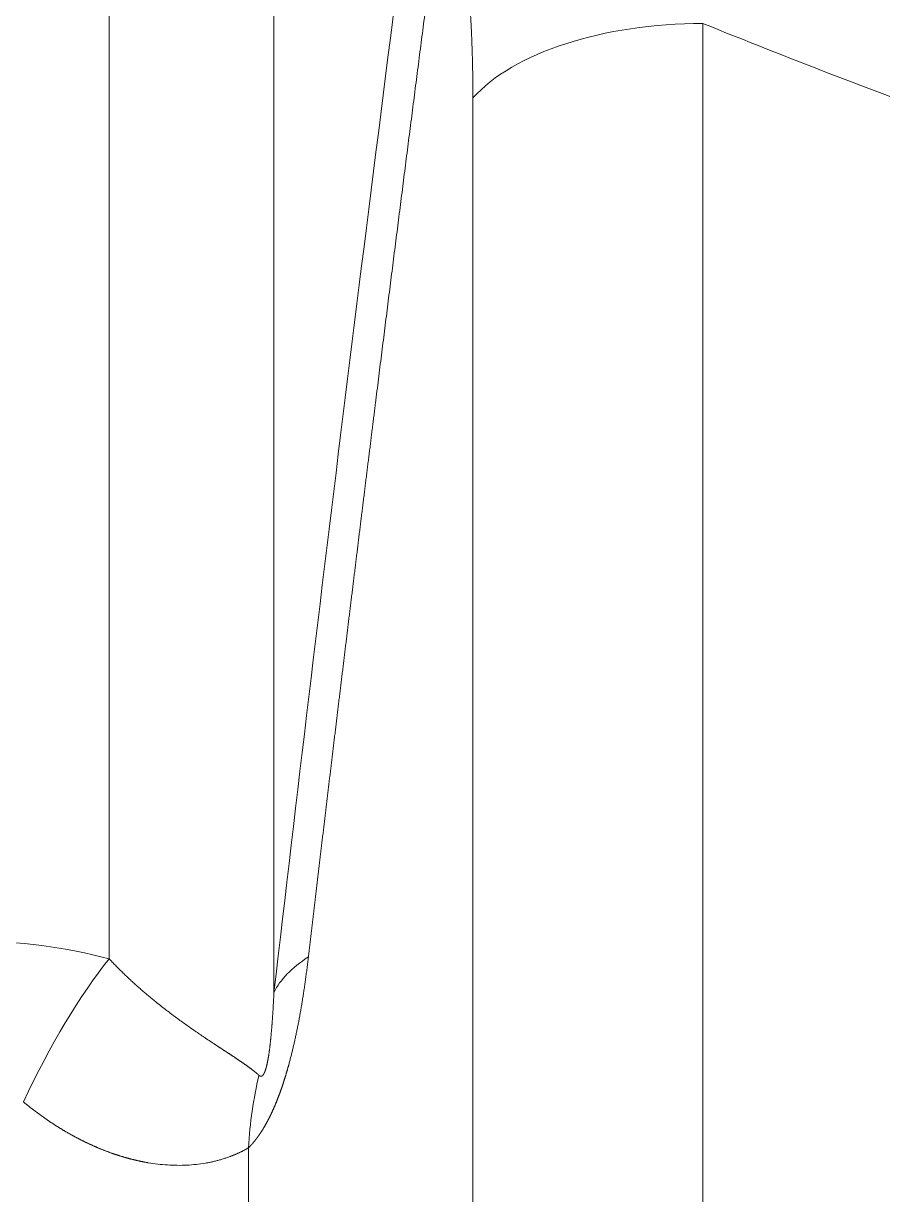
# Model space of a CAD drawing. Header units: millimetres. Extents: x 4664 to 8864, y -38 to 2932.
# Drawn here: x 8175.2 to 8179.66, y 2172.46 to 2178.55 of the extents above; entities that cross this region are included whole.
import ezdxf

# ---------------------------------------------------------------- set-up
doc = ezdxf.new("R2010")
doc.units = ezdxf.units.MM

msp = doc.modelspace()

# ---------------------------------------------------------------- linework, layer by layer
at = {"lineweight": 5}
for p, q in [((8175.6428, 2186.1942), (8175.6428, 2173.688)), ((8176.4988, 2173.5136), (8176.4988, 2182.7664)), ((8178.7267, 2178.5454), (8178.7267, 2157.2276)), ((8177.532, 2178.1583), (8177.532, 2157.6393)), ((8176.3668, 2172.7067), (8176.3668, 2154.3043))]:
    msp.add_line(p, q, dxfattribs=at)
at = {"lineweight": 5, "extrusion": (0, 0, -1)}
for centre, major_axis, ratio, start_param, end_param in [((8185.1083, 2195.3371), (8.8397, 54.288), 0.099808, 4.282503, 4.405157), ((8178.7267, 2177.896), (1.3059, 0), 0.497219, 3.557424, 4.712389), ((8175.6428, 2171.5485), (0.6646, 2.5259), 0.341532, 5.205886, 5.626781), ((8179.0669, 2173.1237), (-2.5944, 0.3015), 0.315798, 0.11039, 0.365226), ((8178.7561, 2172.124), (-1.8427, 1.851), 0.824618, 5.645584, 5.811601)]:
    msp.add_ellipse(centre, major_axis=major_axis, ratio=ratio, start_param=start_param, end_param=end_param, dxfattribs=at)
at = {"lineweight": 5}
for points, knots in [([(8189.6858, 2178.2168), (8189.2342, 2178.2728), (8188.7797, 2178.3389), (8187.866, 2178.4926), (8187.4068, 2178.58), (8186.4851, 2178.7769), (8186.0225, 2178.8863), (8185.3269, 2179.0675), (8185.0947, 2179.1308), (8184.7462, 2179.23), (8184.5719, 2179.2806), (8184.3684, 2179.3416), (8184.2667, 2179.3726), (8184.2158, 2179.3882), (8184.1903, 2179.3961), (8184.1776, 2179.4), (8184.1713, 2179.4019), (8184.1681, 2179.4029), (8184.1665, 2179.4034), (8184.1657, 2179.4037), (8184.1653, 2179.4038), (8184.1651, 2179.4038), (8184.165, 2179.4039), (8184.165, 2179.4039), (8184.1649, 2179.4039), (8183.7524, 2179.5314), (8183.3348, 2179.6696), (8182.4903, 2179.9687), (8182.0636, 2180.1297), (8181.2026, 2180.4758), (8180.7683, 2180.661), (8179.8939, 2181.057), (8179.4537, 2181.2678), (8179.0116, 2181.492)], [0, 0, 0, 0, 0.125, 0.125, 0.25, 0.25, 0.375, 0.375, 0.4375, 0.4375, 0.46875, 0.484375, 0.492187, 0.496094, 0.498047, 0.499023, 0.499512, 0.499756, 0.499878, 0.499939, 0.499969, 0.499985, 0.499992, 0.499992, 0.5, 0.5, 0.625, 0.625, 0.75, 0.75, 0.875, 0.875, 1, 1, 1, 1]), ([(8176.6776, 2173.6979), (8176.6788, 2173.7077), (8176.6811, 2173.7272), (8176.6845, 2173.7565), (8176.688, 2173.7859), (8176.6915, 2173.8153), (8176.6949, 2173.8446), (8176.6984, 2173.874), (8176.7019, 2173.9034), (8176.7053, 2173.9329), (8176.7088, 2173.9623), (8176.7123, 2173.9917), (8176.7158, 2174.0212), (8176.7193, 2174.0507), (8176.7228, 2174.0802), (8176.7263, 2174.1097), (8176.7298, 2174.1392), (8176.7333, 2174.1687), (8176.7368, 2174.1982), (8176.7403, 2174.2278), (8176.7438, 2174.2574), (8176.7474, 2174.2869), (8176.7509, 2174.3165), (8176.7544, 2174.3461), (8176.7579, 2174.3758), (8176.7615, 2174.4054), (8176.765, 2174.4351), (8176.7686, 2174.4647), (8176.7721, 2174.4944), (8176.7757, 2174.5241), (8176.7792, 2174.5538), (8176.7828, 2174.5835), (8176.7863, 2174.6132), (8176.7899, 2174.643), (8176.7935, 2174.6727), (8176.7971, 2174.7025), (8176.8006, 2174.7323), (8176.8042, 2174.7621), (8176.8078, 2174.7919), (8176.8114, 2174.8217), (8176.815, 2174.8515), (8176.8186, 2174.8814), (8176.8222, 2174.9113), (8176.8258, 2174.9411), (8176.8294, 2174.971), (8176.833, 2175.0009), (8176.8366, 2175.0308), (8176.8402, 2175.0608), (8176.8439, 2175.0907), (8176.8475, 2175.1207), (8176.8511, 2175.1506), (8176.8548, 2175.1806), (8176.8584, 2175.2106), (8176.862, 2175.2406), (8176.8657, 2175.2706), (8176.8693, 2175.3007), (8176.873, 2175.3307), (8176.8767, 2175.3608), (8176.8803, 2175.3908), (8176.884, 2175.4209), (8176.8876, 2175.451), (8176.8913, 2175.4811), (8176.895, 2175.5113), (8176.8987, 2175.5414), (8176.9024, 2175.5715), (8176.906, 2175.6017), (8176.9097, 2175.6319), (8176.9134, 2175.6621), (8176.9171, 2175.6923), (8176.9208, 2175.7225), (8176.9245, 2175.7527), (8176.9283, 2175.783), (8176.932, 2175.8132), (8176.9357, 2175.8435), (8176.9394, 2175.8738), (8176.9431, 2175.9041), (8176.9469, 2175.9344), (8176.9506, 2175.9647), (8176.9543, 2175.995), (8176.9581, 2176.0254), (8176.9618, 2176.0557), (8176.9656, 2176.0861), (8176.9693, 2176.1165), (8176.9731, 2176.1469), (8176.9768, 2176.1773), (8176.9806, 2176.2077), (8176.9844, 2176.2381), (8176.9881, 2176.2686), (8176.9919, 2176.299), (8176.9957, 2176.3295), (8176.9995, 2176.36), (8177.0033, 2176.3905), (8177.007, 2176.421), (8177.0108, 2176.4515), (8177.0146, 2176.482), (8177.0184, 2176.5126), (8177.0222, 2176.5431), (8177.0274, 2176.5842), (8177.0338, 2176.6357), (8177.0415, 2176.6978), (8177.0493, 2176.7599), (8177.0571, 2176.8221), (8177.0649, 2176.8844), (8177.0727, 2176.9467), (8177.0805, 2177.0091), (8177.0884, 2177.0715), (8177.0962, 2177.134), (8177.1041, 2177.1966), (8177.112, 2177.2593), (8177.12, 2177.322), (8177.1279, 2177.3848), (8177.1358, 2177.4476), (8177.1438, 2177.5105), (8177.1518, 2177.5735), (8177.1598, 2177.6365), (8177.1678, 2177.6996), (8177.1759, 2177.7628), (8177.1839, 2177.826), (8177.192, 2177.8893), (8177.2001, 2177.9527), (8177.2082, 2178.0161), (8177.2163, 2178.0795), (8177.2245, 2178.1431), (8177.2326, 2178.2067), (8177.2408, 2178.2704), (8177.249, 2178.3341), (8177.2572, 2178.3979), (8177.2655, 2178.4617), (8177.2737, 2178.5257), (8177.282, 2178.5897), (8177.2903, 2178.6537), (8177.2986, 2178.7178), (8177.3069, 2178.782), (8177.3152, 2178.8462), (8177.3236, 2178.9105), (8177.3319, 2178.9748), (8177.3403, 2179.0393), (8177.3487, 2179.1037), (8177.3572, 2179.1683), (8177.3656, 2179.2329), (8177.3741, 2179.2975), (8177.3825, 2179.3622), (8177.391, 2179.427), (8177.3967, 2179.4702), (8177.3995, 2179.4919)], [0, 0, 0, 0, 0.005143, 0.010288, 0.015434, 0.020581, 0.02573, 0.03088, 0.036031, 0.041184, 0.046339, 0.051494, 0.056651, 0.06181, 0.06697, 0.072131, 0.077294, 0.082458, 0.087623, 0.09279, 0.097958, 0.103128, 0.108299, 0.113472, 0.118645, 0.123821, 0.128997, 0.134175, 0.139354, 0.144535, 0.149717, 0.154901, 0.160086, 0.165272, 0.17046, 0.175649, 0.180839, 0.186031, 0.191224, 0.196419, 0.201615, 0.206812, 0.212011, 0.217211, 0.222412, 0.227615, 0.232819, 0.238025, 0.243232, 0.24844, 0.25365, 0.258861, 0.264073, 0.269287, 0.274502, 0.279719, 0.284937, 0.290156, 0.295377, 0.300599, 0.305822, 0.311047, 0.316273, 0.3215, 0.326729, 0.331959, 0.337191, 0.342424, 0.347658, 0.352894, 0.358131, 0.363369, 0.368609, 0.37385, 0.379093, 0.384336, 0.389582, 0.394828, 0.400076, 0.405325, 0.410576, 0.415828, 0.421081, 0.426336, 0.431592, 0.436849, 0.442108, 0.447368, 0.452629, 0.457892, 0.463156, 0.468422, 0.473688, 0.478956, 0.484226, 0.489497, 0.494769, 0.500042, 0.510734, 0.521434, 0.532141, 0.542857, 0.55358, 0.564312, 0.575051, 0.585798, 0.596553, 0.607317, 0.618088, 0.628867, 0.639653, 0.650448, 0.661251, 0.672061, 0.682879, 0.693706, 0.70454, 0.715381, 0.726231, 0.737089, 0.747954, 0.758827, 0.769708, 0.780597, 0.791494, 0.802398, 0.81331, 0.82423, 0.835158, 0.846093, 0.857036, 0.867987, 0.878946, 0.889912, 0.900886, 0.911868, 0.922858, 0.933855, 0.94486, 0.955873, 0.966893, 0.977921, 0.988957, 1, 1, 1, 1]), ([(8177.3995, 2179.4919), (8177.4001, 2179.4893), (8177.4012, 2179.4843), (8177.4028, 2179.4768), (8177.4044, 2179.4692), (8177.406, 2179.4616), (8177.4076, 2179.4541), (8177.4092, 2179.4465), (8177.4108, 2179.4389), (8177.4124, 2179.4313), (8177.4139, 2179.4237), (8177.4155, 2179.416), (8177.417, 2179.4084), (8177.4185, 2179.4008), (8177.4201, 2179.3931), (8177.4216, 2179.3855), (8177.4231, 2179.3778), (8177.4246, 2179.3701), (8177.426, 2179.3624), (8177.4275, 2179.3548), (8177.429, 2179.3471), (8177.4304, 2179.3393), (8177.4318, 2179.3316), (8177.4333, 2179.3239), (8177.4347, 2179.3162), (8177.4361, 2179.3084), (8177.4375, 2179.3007), (8177.4389, 2179.2929), (8177.4402, 2179.2851), (8177.4416, 2179.2773), (8177.443, 2179.2695), (8177.4443, 2179.2617), (8177.4456, 2179.2539), (8177.447, 2179.2461), (8177.4483, 2179.2383), (8177.4496, 2179.2305), (8177.4509, 2179.2226), (8177.4522, 2179.2148), (8177.4534, 2179.2069), (8177.4547, 2179.199), (8177.4559, 2179.1911), (8177.4572, 2179.1832), (8177.4584, 2179.1753), (8177.4596, 2179.1674), (8177.4609, 2179.1595), (8177.4621, 2179.1516), (8177.4633, 2179.1436), (8177.4644, 2179.1357), (8177.4656, 2179.1277), (8177.4668, 2179.1198), (8177.4679, 2179.1118), (8177.4691, 2179.1038), (8177.4702, 2179.0958), (8177.4713, 2179.0878), (8177.4724, 2179.0798), (8177.4735, 2179.0718), (8177.4746, 2179.0638), (8177.4757, 2179.0557), (8177.4767, 2179.0477), (8177.4778, 2179.0396), (8177.4789, 2179.0316), (8177.4799, 2179.0235), (8177.4809, 2179.0154), (8177.4819, 2179.0073), (8177.4829, 2178.9992), (8177.4839, 2178.9911), (8177.4849, 2178.983), (8177.4859, 2178.9748), (8177.4869, 2178.9667), (8177.4878, 2178.9585), (8177.4888, 2178.9504), (8177.4897, 2178.9422), (8177.4906, 2178.934), (8177.4915, 2178.9258), (8177.4925, 2178.9176), (8177.4933, 2178.9094), (8177.4942, 2178.9012), (8177.4951, 2178.893), (8177.496, 2178.8848), (8177.4968, 2178.8765), (8177.4977, 2178.8683), (8177.4985, 2178.86), (8177.4993, 2178.8517), (8177.5001, 2178.8434), (8177.5009, 2178.8352), (8177.5017, 2178.8268), (8177.5025, 2178.8185), (8177.5033, 2178.8102), (8177.504, 2178.8019), (8177.5048, 2178.7935), (8177.5055, 2178.7852), (8177.5063, 2178.7768), (8177.507, 2178.7685), (8177.5077, 2178.7601), (8177.5084, 2178.7517), (8177.5091, 2178.7433), (8177.5098, 2178.7349), (8177.5104, 2178.7265), (8177.5111, 2178.7181), (8177.5118, 2178.7096), (8177.5124, 2178.7012), (8177.513, 2178.6927), (8177.5136, 2178.6843), (8177.5142, 2178.6758), (8177.5148, 2178.6673), (8177.5154, 2178.6588), (8177.516, 2178.6503), (8177.5166, 2178.6418), (8177.5171, 2178.6333), (8177.5177, 2178.6247), (8177.5182, 2178.6162), (8177.5187, 2178.6076), (8177.5193, 2178.5991), (8177.5198, 2178.5905), (8177.5203, 2178.5819), (8177.5207, 2178.5733), (8177.5212, 2178.5647), (8177.5217, 2178.5561), (8177.5221, 2178.5475), (8177.5226, 2178.5389), (8177.523, 2178.5302), (8177.5234, 2178.5216), (8177.5239, 2178.5129), (8177.5243, 2178.5042), (8177.5247, 2178.4956), (8177.525, 2178.4869), (8177.5254, 2178.4782), (8177.5258, 2178.4695), (8177.5261, 2178.4607), (8177.5265, 2178.452), (8177.5268, 2178.4433), (8177.5271, 2178.4345), (8177.5274, 2178.4258), (8177.5277, 2178.417), (8177.528, 2178.4082), (8177.5283, 2178.3994), (8177.5286, 2178.3906), (8177.5288, 2178.3818), (8177.5291, 2178.373), (8177.5293, 2178.3642), (8177.5296, 2178.3553), (8177.5298, 2178.3465), (8177.53, 2178.3376), (8177.5302, 2178.3288), (8177.5304, 2178.3199), (8177.5306, 2178.311), (8177.5307, 2178.3021), (8177.5309, 2178.2932), (8177.531, 2178.2843), (8177.5312, 2178.2753), (8177.5313, 2178.2664), (8177.5314, 2178.2574), (8177.5315, 2178.2485), (8177.5316, 2178.2395), (8177.5317, 2178.2305), (8177.5318, 2178.2215), (8177.5319, 2178.2125), (8177.5319, 2178.2035), (8177.532, 2178.1945), (8177.532, 2178.1855), (8177.532, 2178.1764), (8177.532, 2178.1674), (8177.532, 2178.1613), (8177.532, 2178.1583)], [0, 0, 0, 0, 0.006543, 0.013081, 0.019612, 0.026138, 0.032658, 0.039173, 0.045681, 0.052184, 0.058681, 0.065173, 0.071659, 0.07814, 0.084615, 0.091084, 0.097549, 0.104007, 0.11046, 0.116908, 0.123351, 0.129788, 0.13622, 0.142647, 0.149068, 0.155484, 0.161895, 0.168301, 0.174702, 0.181098, 0.187489, 0.193875, 0.200256, 0.206631, 0.213002, 0.219369, 0.22573, 0.232086, 0.238438, 0.244785, 0.251127, 0.257465, 0.263797, 0.270126, 0.276449, 0.282768, 0.289083, 0.295393, 0.301699, 0.308, 0.314297, 0.320589, 0.326877, 0.333161, 0.339441, 0.345716, 0.351987, 0.358254, 0.364517, 0.370776, 0.37703, 0.383281, 0.389528, 0.39577, 0.402009, 0.408244, 0.414475, 0.420702, 0.426926, 0.433145, 0.439361, 0.445573, 0.451782, 0.457987, 0.464188, 0.470386, 0.47658, 0.482771, 0.488958, 0.495142, 0.501323, 0.5075, 0.513674, 0.519845, 0.526012, 0.532176, 0.538337, 0.544495, 0.55065, 0.556801, 0.56295, 0.569095, 0.575238, 0.581378, 0.587515, 0.593649, 0.59978, 0.605908, 0.612034, 0.618157, 0.624277, 0.630394, 0.636509, 0.642622, 0.648731, 0.654839, 0.660944, 0.667046, 0.673146, 0.679244, 0.685339, 0.691432, 0.697523, 0.703612, 0.709698, 0.715782, 0.721864, 0.727945, 0.734023, 0.740099, 0.746173, 0.752245, 0.758315, 0.764384, 0.77045, 0.776515, 0.782578, 0.78864, 0.794699, 0.800757, 0.806814, 0.812869, 0.818922, 0.824974, 0.831025, 0.837074, 0.843121, 0.849168, 0.855213, 0.861257, 0.867299, 0.873341, 0.879381, 0.88542, 0.891458, 0.897495, 0.903531, 0.909566, 0.9156, 0.921633, 0.927665, 0.933697, 0.939728, 0.945758, 0.951787, 0.957816, 0.963843, 0.969871, 0.975898, 0.981924, 0.98795, 0.993975, 1, 1, 1, 1]), ([(8178.7267, 2178.5454), (8179.1632, 2178.3681), (8180.0397, 2178.0302), (8181.3647, 2177.5727), (8182.2548, 2177.3003), (8182.925, 2177.108), (8183.1488, 2177.0459), (8183.4851, 2176.9558), (8183.6535, 2176.9115), (8183.8501, 2176.8611), (8183.9486, 2176.8362), (8183.9978, 2176.8239), (8184.0224, 2176.8177), (8184.0347, 2176.8147), (8184.0409, 2176.8131), (8184.0439, 2176.8124), (8184.0455, 2176.812), (8184.0461, 2176.8118), (8184.0466, 2176.8117), (8184.0468, 2176.8116), (8184.506, 2176.6972), (8185.4255, 2176.4855), (8186.81, 2176.2186), (8188.1994, 2176.0018), (8189.1291, 2175.8906), (8189.5948, 2175.8432)], [0, 0, 0, 0, 0.125, 0.25, 0.375, 0.375, 0.4375, 0.4375, 0.46875, 0.484375, 0.492188, 0.496094, 0.498047, 0.499023, 0.499512, 0.499756, 0.499878, 0.499939, 0.499939, 0.5, 0.5, 0.625, 0.75, 0.875, 1, 1, 1, 1]), ([(8175.6428, 2173.688), (8175.4179, 2173.7472), (8175.1744, 2173.7808), (8174.6856, 2173.7808), (8174.4426, 2173.7471), (8174.2179, 2173.688)], [0, 0, 0, 0, 0.5, 0.5, 1, 1, 1, 1]), ([(8176.4211, 2173.0826), (8176.4205, 2173.0831), (8176.4193, 2173.0842), (8176.4175, 2173.0859), (8176.4156, 2173.0875), (8176.4137, 2173.0892), (8176.4118, 2173.0909), (8176.4098, 2173.0926), (8176.4078, 2173.0943), (8176.4058, 2173.096), (8176.4037, 2173.0978), (8176.4016, 2173.0995), (8176.3995, 2173.1013), (8176.3973, 2173.1031), (8176.3951, 2173.1049), (8176.3928, 2173.1067), (8176.3905, 2173.1085), (8176.3882, 2173.1103), (8176.3858, 2173.1122), (8176.3834, 2173.1141), (8176.3809, 2173.1159), (8176.3784, 2173.1179), (8176.3759, 2173.1198), (8176.3733, 2173.1217), (8176.3707, 2173.1237), (8176.368, 2173.1256), (8176.3653, 2173.1276), (8176.3625, 2173.1297), (8176.3597, 2173.1317), (8176.3569, 2173.1337), (8176.354, 2173.1358), (8176.351, 2173.1379), (8176.348, 2173.14), (8176.345, 2173.1422), (8176.3419, 2173.1443), (8176.3388, 2173.1465), (8176.3356, 2173.1487), (8176.3324, 2173.1509), (8176.3291, 2173.1532), (8176.3258, 2173.1555), (8176.3224, 2173.1578), (8176.319, 2173.1601), (8176.3155, 2173.1625), (8176.312, 2173.1648), (8176.3084, 2173.1672), (8176.3048, 2173.1697), (8176.3011, 2173.1721), (8176.2974, 2173.1746), (8176.2936, 2173.1772), (8176.2897, 2173.1797), (8176.2858, 2173.1823), (8176.2819, 2173.1849), (8176.2779, 2173.1875), (8176.2738, 2173.1902), (8176.2697, 2173.1929), (8176.2655, 2173.1957), (8176.2613, 2173.1984), (8176.257, 2173.2012), (8176.2527, 2173.2041), (8176.2483, 2173.207), (8176.2438, 2173.2099), (8176.2393, 2173.2128), (8176.2348, 2173.2158), (8176.2301, 2173.2189), (8176.2254, 2173.2219), (8176.2207, 2173.225), (8176.2159, 2173.2282), (8176.211, 2173.2314), (8176.2061, 2173.2346), (8176.2011, 2173.2379), (8176.1961, 2173.2412), (8176.1909, 2173.2445), (8176.1858, 2173.2479), (8176.1805, 2173.2514), (8176.1752, 2173.2549), (8176.1699, 2173.2584), (8176.1645, 2173.262), (8176.159, 2173.2657), (8176.1535, 2173.2694), (8176.1479, 2173.2731), (8176.1422, 2173.2769), (8176.1365, 2173.2807), (8176.1307, 2173.2846), (8176.1248, 2173.2886), (8176.1189, 2173.2926), (8176.1129, 2173.2966), (8176.1012, 2173.3046), (8176.0836, 2173.3167), (8176.0598, 2173.3333), (8176.0356, 2173.3505), (8176.0109, 2173.3682), (8175.986, 2173.3866), (8175.9607, 2173.4056), (8175.935, 2173.4252), (8175.9091, 2173.4454), (8175.8889, 2173.4615), (8175.8746, 2173.4731), (8175.8662, 2173.4799), (8175.8578, 2173.4868), (8175.8495, 2173.4937), (8175.8411, 2173.5007), (8175.8328, 2173.5078), (8175.8244, 2173.5149), (8175.8161, 2173.5222), (8175.8077, 2173.5294), (8175.7994, 2173.5368), (8175.791, 2173.5442), (8175.7827, 2173.5516), (8175.7744, 2173.5592), (8175.7661, 2173.5668), (8175.7578, 2173.5744), (8175.7495, 2173.5821), (8175.7412, 2173.5899), (8175.7329, 2173.5978), (8175.7246, 2173.6057), (8175.7164, 2173.6136), (8175.7081, 2173.6217), (8175.6999, 2173.6297), (8175.6917, 2173.6379), (8175.6835, 2173.6461), (8175.6753, 2173.6544), (8175.6671, 2173.6627), (8175.659, 2173.6711), (8175.6509, 2173.6795), (8175.6455, 2173.6852), (8175.6428, 2173.688)], [0, 0, 0, 0, 0.004458, 0.00895, 0.013476, 0.018036, 0.02263, 0.027257, 0.031919, 0.036614, 0.041343, 0.046106, 0.050902, 0.055733, 0.060597, 0.065496, 0.070428, 0.075394, 0.080394, 0.085428, 0.090496, 0.095597, 0.100733, 0.105902, 0.111106, 0.116343, 0.121614, 0.126919, 0.132258, 0.137631, 0.143038, 0.148478, 0.153953, 0.159462, 0.165004, 0.17058, 0.176191, 0.181835, 0.187513, 0.193225, 0.198971, 0.204751, 0.210565, 0.216413, 0.222295, 0.228211, 0.23416, 0.240144, 0.246162, 0.252213, 0.258299, 0.264418, 0.270572, 0.276759, 0.282981, 0.289236, 0.295525, 0.301848, 0.308206, 0.314597, 0.321022, 0.327481, 0.333974, 0.340501, 0.347062, 0.353657, 0.360286, 0.366949, 0.373646, 0.380377, 0.387142, 0.393941, 0.400774, 0.407641, 0.414542, 0.421477, 0.428446, 0.435449, 0.442485, 0.449556, 0.456661, 0.4638, 0.470973, 0.47818, 0.48542, 0.492695, 0.500004, 0.527882, 0.555727, 0.58354, 0.611321, 0.639069, 0.666785, 0.694469, 0.72212, 0.749739, 0.758495, 0.767243, 0.775981, 0.78471, 0.793431, 0.802142, 0.810844, 0.819536, 0.82822, 0.836895, 0.845561, 0.854217, 0.862865, 0.871504, 0.880133, 0.888754, 0.897365, 0.905967, 0.914561, 0.923145, 0.931721, 0.940287, 0.948844, 0.957393, 0.965932, 0.974463, 0.982984, 0.991497, 1, 1, 1, 1]), ([(8176.3668, 2172.7067), (8176.3674, 2172.7072), (8176.3684, 2172.7083), (8176.3699, 2172.7099), (8176.3715, 2172.7114), (8176.373, 2172.713), (8176.3746, 2172.7147), (8176.3761, 2172.7163), (8176.3776, 2172.7179), (8176.3792, 2172.7196), (8176.3807, 2172.7213), (8176.3822, 2172.7229), (8176.3837, 2172.7247), (8176.3853, 2172.7264), (8176.3868, 2172.7281), (8176.3883, 2172.7298), (8176.3898, 2172.7316), (8176.3913, 2172.7334), (8176.3928, 2172.7351), (8176.3943, 2172.7369), (8176.3958, 2172.7388), (8176.3973, 2172.7406), (8176.3988, 2172.7424), (8176.4003, 2172.7443), (8176.4017, 2172.7462), (8176.4032, 2172.748), (8176.4047, 2172.7499), (8176.4062, 2172.7518), (8176.4076, 2172.7538), (8176.4091, 2172.7557), (8176.4106, 2172.7577), (8176.412, 2172.7596), (8176.4135, 2172.7616), (8176.4149, 2172.7636), (8176.4164, 2172.7656), (8176.4178, 2172.7676), (8176.4193, 2172.7697), (8176.4207, 2172.7717), (8176.4222, 2172.7738), (8176.4236, 2172.7759), (8176.425, 2172.778), (8176.4265, 2172.7801), (8176.4279, 2172.7822), (8176.4293, 2172.7843), (8176.4307, 2172.7865), (8176.4321, 2172.7887), (8176.4335, 2172.7908), (8176.435, 2172.793), (8176.4364, 2172.7952), (8176.4378, 2172.7975), (8176.4392, 2172.7997), (8176.4406, 2172.8019), (8176.442, 2172.8042), (8176.4433, 2172.8065), (8176.4447, 2172.8088), (8176.4461, 2172.8111), (8176.4475, 2172.8134), (8176.4489, 2172.8157), (8176.4502, 2172.8181), (8176.4516, 2172.8204), (8176.453, 2172.8228), (8176.4544, 2172.8252), (8176.4557, 2172.8276), (8176.4571, 2172.83), (8176.4584, 2172.8324), (8176.4598, 2172.8349), (8176.4611, 2172.8373), (8176.4625, 2172.8398), (8176.4638, 2172.8423), (8176.4652, 2172.8448), (8176.4665, 2172.8473), (8176.4678, 2172.8498), (8176.4692, 2172.8524), (8176.4705, 2172.8549), (8176.4718, 2172.8575), (8176.4731, 2172.8601), (8176.4744, 2172.8627), (8176.4758, 2172.8653), (8176.4771, 2172.8679), (8176.4784, 2172.8706), (8176.4797, 2172.8732), (8176.481, 2172.8759), (8176.4823, 2172.8786), (8176.4836, 2172.8813), (8176.4849, 2172.884), (8176.4861, 2172.8867), (8176.4874, 2172.8894), (8176.4887, 2172.8922), (8176.49, 2172.895), (8176.4913, 2172.8977), (8176.4925, 2172.9005), (8176.4938, 2172.9033), (8176.4951, 2172.9062), (8176.4963, 2172.909), (8176.4976, 2172.9118), (8176.4989, 2172.9147), (8176.5001, 2172.9176), (8176.5014, 2172.9205), (8176.5026, 2172.9234), (8176.5038, 2172.9263), (8176.5051, 2172.9292), (8176.5063, 2172.9322), (8176.5076, 2172.9351), (8176.5088, 2172.9381), (8176.51, 2172.9411), (8176.5112, 2172.9441), (8176.5125, 2172.9471), (8176.5137, 2172.9502), (8176.5149, 2172.9532), (8176.5161, 2172.9563), (8176.5173, 2172.9593), (8176.5185, 2172.9624), (8176.5197, 2172.9655), (8176.5209, 2172.9686), (8176.5221, 2172.9718), (8176.5233, 2172.9749), (8176.5245, 2172.9781), (8176.5257, 2172.9812), (8176.5269, 2172.9844), (8176.5281, 2172.9876), (8176.5292, 2172.9908), (8176.5304, 2172.994), (8176.5316, 2172.9973), (8176.5327, 2173.0005), (8176.5339, 2173.0038), (8176.5351, 2173.0071), (8176.5362, 2173.0104), (8176.5374, 2173.0137), (8176.5385, 2173.017), (8176.5397, 2173.0203), (8176.5408, 2173.0237), (8176.542, 2173.0271), (8176.5431, 2173.0304), (8176.5442, 2173.0338), (8176.5454, 2173.0372), (8176.5465, 2173.0407), (8176.5476, 2173.0441), (8176.5487, 2173.0475), (8176.5499, 2173.051), (8176.551, 2173.0545), (8176.5521, 2173.058), (8176.5532, 2173.0615), (8176.5543, 2173.065), (8176.5554, 2173.0685), (8176.5565, 2173.0721), (8176.5576, 2173.0756), (8176.5587, 2173.0792), (8176.5598, 2173.0828), (8176.5609, 2173.0864), (8176.562, 2173.09), (8176.5631, 2173.0936), (8176.5641, 2173.0973), (8176.5652, 2173.1009), (8176.5663, 2173.1046), (8176.5673, 2173.1083), (8176.5684, 2173.112), (8176.5695, 2173.1157), (8176.5705, 2173.1194), (8176.5716, 2173.1232), (8176.5726, 2173.1269), (8176.5737, 2173.1307), (8176.5747, 2173.1345), (8176.5773, 2173.1437), (8176.5812, 2173.1584), (8176.5866, 2173.1788), (8176.5918, 2173.1994), (8176.5969, 2173.2203), (8176.6018, 2173.2415), (8176.6067, 2173.2628), (8176.6115, 2173.2845), (8176.6162, 2173.3064), (8176.6207, 2173.3285), (8176.6252, 2173.3509), (8176.6295, 2173.3736), (8176.6338, 2173.3965), (8176.6372, 2173.4157), (8176.6399, 2173.4314), (8176.6419, 2173.4434), (8176.6439, 2173.4555), (8176.6459, 2173.4677), (8176.6479, 2173.4801), (8176.6499, 2173.4927), (8176.6519, 2173.5053), (8176.6538, 2173.5182), (8176.6557, 2173.5311), (8176.6576, 2173.5442), (8176.6595, 2173.5575), (8176.6614, 2173.5709), (8176.6633, 2173.5844), (8176.6651, 2173.5981), (8176.667, 2173.612), (8176.6688, 2173.6259), (8176.6706, 2173.64), (8176.6724, 2173.6543), (8176.6742, 2173.6687), (8176.6759, 2173.6832), (8176.6771, 2173.693), (8176.6776, 2173.6979)], [0, 0, 0, 0, 0.003331, 0.006653, 0.009966, 0.013271, 0.016566, 0.019854, 0.023133, 0.026403, 0.029666, 0.03292, 0.036166, 0.039405, 0.042635, 0.045858, 0.049073, 0.052281, 0.055482, 0.058675, 0.061861, 0.065039, 0.068211, 0.071376, 0.074534, 0.077686, 0.080831, 0.08397, 0.087102, 0.090229, 0.093349, 0.096463, 0.099571, 0.102674, 0.105771, 0.108862, 0.111948, 0.115029, 0.118105, 0.121176, 0.124241, 0.127302, 0.130359, 0.133411, 0.136458, 0.139501, 0.14254, 0.145575, 0.148606, 0.151633, 0.154656, 0.157676, 0.160693, 0.163706, 0.166716, 0.169723, 0.172727, 0.175728, 0.178726, 0.181722, 0.184716, 0.187707, 0.190696, 0.193683, 0.196668, 0.199652, 0.202634, 0.205614, 0.208593, 0.21157, 0.214547, 0.217522, 0.220497, 0.223471, 0.226444, 0.229417, 0.23239, 0.235362, 0.238334, 0.241307, 0.244279, 0.247252, 0.250225, 0.253199, 0.256174, 0.259149, 0.262125, 0.265103, 0.268081, 0.271061, 0.274043, 0.277026, 0.280011, 0.282998, 0.285986, 0.288977, 0.29197, 0.294966, 0.297964, 0.300965, 0.303968, 0.306974, 0.309984, 0.312996, 0.316012, 0.319031, 0.322054, 0.32508, 0.32811, 0.331144, 0.334182, 0.337225, 0.340271, 0.343322, 0.346377, 0.349437, 0.352501, 0.355571, 0.358645, 0.361725, 0.36481, 0.3679, 0.370995, 0.374096, 0.377203, 0.380315, 0.383434, 0.386558, 0.389688, 0.392825, 0.395968, 0.399118, 0.402274, 0.405436, 0.408606, 0.411782, 0.414965, 0.418156, 0.421354, 0.424558, 0.427771, 0.430991, 0.434218, 0.437453, 0.440696, 0.443947, 0.447206, 0.450473, 0.453748, 0.457031, 0.460323, 0.463624, 0.466932, 0.47025, 0.473576, 0.476912, 0.480256, 0.483609, 0.486971, 0.490343, 0.493724, 0.497114, 0.500514, 0.518492, 0.536632, 0.554945, 0.573441, 0.592128, 0.611016, 0.630114, 0.649431, 0.668975, 0.688753, 0.708774, 0.729046, 0.749574, 0.760073, 0.77071, 0.781486, 0.792402, 0.803457, 0.814654, 0.825993, 0.837475, 0.8491, 0.860869, 0.872782, 0.884841, 0.897046, 0.909397, 0.921895, 0.934541, 0.947335, 0.960277, 0.973369, 0.986609, 1, 1, 1, 1]), ([(8176.4988, 2173.5136), (8176.4987, 2173.5109), (8176.4984, 2173.5056), (8176.498, 2173.4976), (8176.4976, 2173.4897), (8176.4972, 2173.4819), (8176.4968, 2173.4742), (8176.4964, 2173.4666), (8176.496, 2173.459), (8176.4956, 2173.4515), (8176.4952, 2173.4441), (8176.4948, 2173.4367), (8176.4943, 2173.4294), (8176.4939, 2173.4222), (8176.4934, 2173.4151), (8176.493, 2173.408), (8176.4926, 2173.401), (8176.4921, 2173.3941), (8176.4916, 2173.3873), (8176.4912, 2173.3805), (8176.4907, 2173.3739), (8176.4902, 2173.3672), (8176.4897, 2173.3607), (8176.4893, 2173.3542), (8176.4888, 2173.3479), (8176.4883, 2173.3415), (8176.4878, 2173.3353), (8176.4873, 2173.3291), (8176.4868, 2173.323), (8176.4863, 2173.317), (8176.4858, 2173.3111), (8176.4852, 2173.3052), (8176.4847, 2173.2994), (8176.4842, 2173.2937), (8176.4836, 2173.2881), (8176.4831, 2173.2825), (8176.4826, 2173.277), (8176.482, 2173.2716), (8176.4815, 2173.2663), (8176.4809, 2173.261), (8176.4803, 2173.2558), (8176.4798, 2173.2507), (8176.4792, 2173.2456), (8176.4786, 2173.2406), (8176.478, 2173.2358), (8176.4775, 2173.2309), (8176.4769, 2173.2262), (8176.4763, 2173.2215), (8176.4757, 2173.2169), (8176.4751, 2173.2124), (8176.4745, 2173.2079), (8176.4738, 2173.2036), (8176.4732, 2173.1993), (8176.4726, 2173.195), (8176.472, 2173.1909), (8176.4714, 2173.1868), (8176.4707, 2173.1828), (8176.4701, 2173.1789), (8176.4694, 2173.175), (8176.4688, 2173.1713), (8176.4681, 2173.1676), (8176.4675, 2173.1639), (8176.4668, 2173.1604), (8176.4662, 2173.1569), (8176.4655, 2173.1535), (8176.4648, 2173.1502), (8176.4641, 2173.1469), (8176.4634, 2173.1437), (8176.4628, 2173.1406), (8176.4621, 2173.1376), (8176.4614, 2173.1347), (8176.4607, 2173.1318), (8176.46, 2173.129), (8176.4593, 2173.1262), (8176.4585, 2173.1236), (8176.4578, 2173.121), (8176.4571, 2173.1185), (8176.4564, 2173.1161), (8176.4556, 2173.1137), (8176.4549, 2173.1114), (8176.4542, 2173.1092), (8176.4534, 2173.1071), (8176.4527, 2173.105), (8176.4519, 2173.1031), (8176.4512, 2173.1012), (8176.4504, 2173.0993), (8176.4496, 2173.0976), (8176.4488, 2173.0959), (8176.4481, 2173.0943), (8176.4473, 2173.0927), (8176.4465, 2173.0913), (8176.4457, 2173.0899), (8176.4449, 2173.0886), (8176.4441, 2173.0874), (8176.4433, 2173.0862), (8176.4425, 2173.0851), (8176.4417, 2173.0841), (8176.4409, 2173.0832), (8176.4401, 2173.0823), (8176.4393, 2173.0816), (8176.4384, 2173.0809), (8176.4376, 2173.0802), (8176.4368, 2173.0797), (8176.4359, 2173.0792), (8176.4351, 2173.0788), (8176.4343, 2173.0785), (8176.4334, 2173.0782), (8176.4326, 2173.078), (8176.4317, 2173.0779), (8176.4308, 2173.0779), (8176.43, 2173.078), (8176.4291, 2173.0781), (8176.4282, 2173.0783), (8176.4273, 2173.0786), (8176.4265, 2173.0789), (8176.4256, 2173.0793), (8176.4247, 2173.0798), (8176.4238, 2173.0804), (8176.4229, 2173.081), (8176.422, 2173.0818), (8176.4214, 2173.0823), (8176.4211, 2173.0826)], [0, 0, 0, 0, 0.017906, 0.035612, 0.05312, 0.070428, 0.087536, 0.104446, 0.121157, 0.137669, 0.153982, 0.170096, 0.186012, 0.20173, 0.217249, 0.23257, 0.247692, 0.262617, 0.277344, 0.291873, 0.306204, 0.320338, 0.334275, 0.348015, 0.361558, 0.374903, 0.388053, 0.401006, 0.413762, 0.426323, 0.438688, 0.450857, 0.462831, 0.474611, 0.486195, 0.497584, 0.50878, 0.519782, 0.53059, 0.541204, 0.551626, 0.561856, 0.571893, 0.581739, 0.591394, 0.600857, 0.610131, 0.619215, 0.62811, 0.636816, 0.645335, 0.653667, 0.661812, 0.669772, 0.677547, 0.685138, 0.692547, 0.699774, 0.70682, 0.713687, 0.720376, 0.726889, 0.733227, 0.739391, 0.745385, 0.751208, 0.756865, 0.762357, 0.767687, 0.772858, 0.777873, 0.782735, 0.787448, 0.792017, 0.796446, 0.800739, 0.804903, 0.808943, 0.812866, 0.81668, 0.820392, 0.82401, 0.827544, 0.831003, 0.834399, 0.837742, 0.841044, 0.844316, 0.847572, 0.850824, 0.854085, 0.857366, 0.860681, 0.864041, 0.867458, 0.870943, 0.874505, 0.878155, 0.881902, 0.885753, 0.889717, 0.8938, 0.898009, 0.902349, 0.906826, 0.911445, 0.916211, 0.921126, 0.926195, 0.931422, 0.936808, 0.942358, 0.948073, 0.953957, 0.96001, 0.966235, 0.972634, 0.979209, 0.98596, 0.99289, 1, 1, 1, 1]), ([(8175.1978, 2172.9449), (8175.1994, 2172.9436), (8175.2025, 2172.9411), (8175.2072, 2172.9372), (8175.2119, 2172.9334), (8175.2165, 2172.9297), (8175.2212, 2172.9259), (8175.2259, 2172.9222), (8175.2307, 2172.9185), (8175.2354, 2172.9148), (8175.2401, 2172.9111), (8175.2448, 2172.9074), (8175.2495, 2172.9038), (8175.2543, 2172.9002), (8175.259, 2172.8966), (8175.2638, 2172.893), (8175.2685, 2172.8895), (8175.2733, 2172.8859), (8175.2781, 2172.8824), (8175.2829, 2172.8789), (8175.2876, 2172.8755), (8175.2924, 2172.872), (8175.2972, 2172.8686), (8175.302, 2172.8652), (8175.3068, 2172.8618), (8175.3116, 2172.8584), (8175.3164, 2172.8551), (8175.3213, 2172.8518), (8175.3261, 2172.8485), (8175.3309, 2172.8452), (8175.3358, 2172.842), (8175.3406, 2172.8387), (8175.3454, 2172.8355), (8175.3503, 2172.8323), (8175.3551, 2172.8292), (8175.36, 2172.826), (8175.3649, 2172.8229), (8175.3697, 2172.8198), (8175.3746, 2172.8167), (8175.3795, 2172.8137), (8175.3844, 2172.8106), (8175.3893, 2172.8076), (8175.3941, 2172.8046), (8175.399, 2172.8017), (8175.4039, 2172.7987), (8175.4088, 2172.7958), (8175.4137, 2172.7929), (8175.4187, 2172.79), (8175.4236, 2172.7871), (8175.4285, 2172.7843), (8175.4334, 2172.7815), (8175.4383, 2172.7787), (8175.4433, 2172.7759), (8175.4482, 2172.7732), (8175.4531, 2172.7705), (8175.4581, 2172.7678), (8175.463, 2172.7651), (8175.4679, 2172.7624), (8175.4729, 2172.7598), (8175.4778, 2172.7572), (8175.4828, 2172.7546), (8175.4877, 2172.752), (8175.4927, 2172.7495), (8175.4977, 2172.747), (8175.5026, 2172.7445), (8175.5076, 2172.742), (8175.5126, 2172.7395), (8175.5175, 2172.7371), (8175.5225, 2172.7347), (8175.5275, 2172.7323), (8175.5324, 2172.73), (8175.5374, 2172.7276), (8175.5424, 2172.7253), (8175.5474, 2172.723), (8175.5523, 2172.7208), (8175.5573, 2172.7185), (8175.5623, 2172.7163), (8175.5673, 2172.7141), (8175.5723, 2172.7119), (8175.5772, 2172.7098), (8175.5822, 2172.7077), (8175.5872, 2172.7056), (8175.5922, 2172.7035), (8175.5972, 2172.7014), (8175.6022, 2172.6994), (8175.6072, 2172.6974), (8175.6122, 2172.6954), (8175.6171, 2172.6934), (8175.6221, 2172.6915), (8175.6271, 2172.6896), (8175.6321, 2172.6877), (8175.6371, 2172.6858), (8175.6421, 2172.684), (8175.6471, 2172.6822), (8175.652, 2172.6804), (8175.657, 2172.6786), (8175.662, 2172.6769), (8175.667, 2172.6752), (8175.672, 2172.6735), (8175.6769, 2172.6718), (8175.6819, 2172.6701), (8175.6869, 2172.6685), (8175.6919, 2172.6669), (8175.6968, 2172.6653), (8175.7018, 2172.6638), (8175.7068, 2172.6623), (8175.7118, 2172.6608), (8175.7167, 2172.6593), (8175.7217, 2172.6578), (8175.7266, 2172.6564), (8175.7316, 2172.655), (8175.7366, 2172.6536), (8175.7415, 2172.6522), (8175.7465, 2172.6509), (8175.7514, 2172.6496), (8175.7563, 2172.6483), (8175.7613, 2172.6471), (8175.7662, 2172.6458), (8175.7712, 2172.6446), (8175.7761, 2172.6434), (8175.781, 2172.6423), (8175.7859, 2172.6411), (8175.7908, 2172.64), (8175.7958, 2172.6389), (8175.8007, 2172.6379), (8175.8056, 2172.6368), (8175.8105, 2172.6358), (8175.8154, 2172.6348), (8175.8203, 2172.6339), (8175.8251, 2172.6329), (8175.83, 2172.632), (8175.8349, 2172.6312), (8175.8398, 2172.6303), (8175.86, 2172.6268), (8175.8958, 2172.6217), (8175.9465, 2172.6171), (8175.997, 2172.6152), (8176.047, 2172.6161), (8176.0961, 2172.6199), (8176.1336, 2172.6251), (8176.1604, 2172.6301), (8176.1774, 2172.6336), (8176.1948, 2172.6377), (8176.2126, 2172.6424), (8176.2306, 2172.6477), (8176.2488, 2172.6535), (8176.2628, 2172.6584), (8176.2727, 2172.6621), (8176.2786, 2172.6644), (8176.2843, 2172.6666), (8176.29, 2172.6689), (8176.2957, 2172.6713), (8176.3012, 2172.6736), (8176.3067, 2172.676), (8176.3121, 2172.6784), (8176.3175, 2172.6808), (8176.3227, 2172.6833), (8176.3279, 2172.6858), (8176.333, 2172.6883), (8176.3381, 2172.6909), (8176.3431, 2172.6934), (8176.348, 2172.6961), (8176.3528, 2172.6987), (8176.3576, 2172.7013), (8176.3623, 2172.704), (8176.3653, 2172.7058), (8176.3668, 2172.7067)], [0, 0, 0, 0, 0.003859, 0.007715, 0.01157, 0.015422, 0.019272, 0.023121, 0.026967, 0.030812, 0.034655, 0.038496, 0.042335, 0.046172, 0.050007, 0.05384, 0.057672, 0.061502, 0.06533, 0.069157, 0.072981, 0.076804, 0.080626, 0.084446, 0.088264, 0.092081, 0.095896, 0.099709, 0.103521, 0.107332, 0.111141, 0.114948, 0.118754, 0.122559, 0.126362, 0.130164, 0.133965, 0.137764, 0.141562, 0.145359, 0.149154, 0.152948, 0.156741, 0.160533, 0.164324, 0.168113, 0.171902, 0.175689, 0.179475, 0.18326, 0.187044, 0.190827, 0.194609, 0.19839, 0.202171, 0.20595, 0.209728, 0.213506, 0.217282, 0.221058, 0.224833, 0.228607, 0.232381, 0.236153, 0.239925, 0.243697, 0.247467, 0.251237, 0.255006, 0.258775, 0.262543, 0.266311, 0.270078, 0.273844, 0.27761, 0.281376, 0.285141, 0.288906, 0.29267, 0.296434, 0.300198, 0.303961, 0.307724, 0.311486, 0.315249, 0.319011, 0.322773, 0.326535, 0.330296, 0.334057, 0.337819, 0.34158, 0.345341, 0.349102, 0.352863, 0.356624, 0.360385, 0.364146, 0.367907, 0.371669, 0.37543, 0.379191, 0.382953, 0.386715, 0.390477, 0.394239, 0.398001, 0.401764, 0.405527, 0.409291, 0.413054, 0.416818, 0.420583, 0.424347, 0.428113, 0.431878, 0.435645, 0.439411, 0.443178, 0.446946, 0.450714, 0.454483, 0.458253, 0.462023, 0.465794, 0.469565, 0.473337, 0.47711, 0.480884, 0.484658, 0.488434, 0.49221, 0.495987, 0.499764, 0.539466, 0.579935, 0.621194, 0.663266, 0.706173, 0.749935, 0.765539, 0.781883, 0.798967, 0.816792, 0.835357, 0.854665, 0.874715, 0.88132, 0.887925, 0.894528, 0.90113, 0.90773, 0.91433, 0.920927, 0.927524, 0.934119, 0.940713, 0.947306, 0.953897, 0.960487, 0.967076, 0.973663, 0.980249, 0.986834, 0.993418, 1, 1, 1, 1])]:
    msp.add_open_spline(points, degree=3, knots=knots, dxfattribs=at)

doc.saveas('drawing.dxf')
